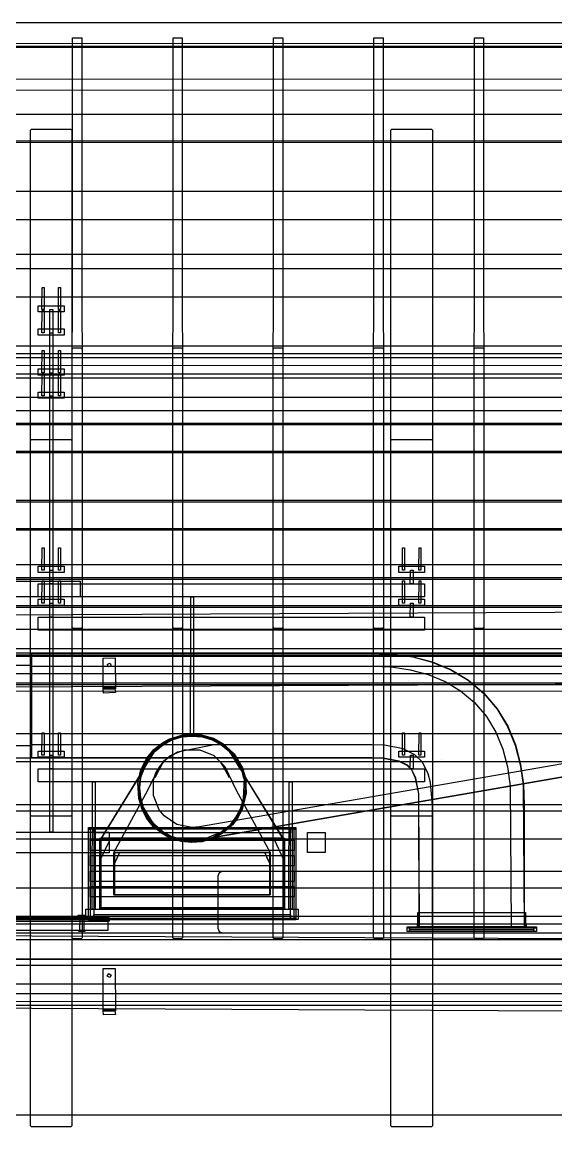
# Model space of a CAD drawing. Header units: metres. Extents: x 292.5 to 342.7, y -1 to 8.9.
# Drawn here: x 299.832 to 300.862, y 6.038 to 8.21 of the extents above; entities that cross this region are included whole.
import ezdxf

# ---------------------------------------------------------------- set-up
doc = ezdxf.new("R2010")
doc.units = ezdxf.units.M
doc.layers.add('VISTA', color=8, linetype='Continuous')

msp = doc.modelspace()

# ---------------------------------------------------------------- linework, layer by layer
at = {"layer": 'VISTA'}
for points in [[(293.64, 8.2083), (293.6417, 8.21), (302.3583, 8.21), (302.36, 8.2083), (302.36, 8.1017), (302.3583, 8.1), (293.6408, 8.1005), (293.64, 8.2083)], [(302.3, 7.0371), (293.7, 7.0371), (293.7, 8.1703), (302.3, 8.1695), (302.3, 7.0371)], [(299.9291, 8.1803), (299.9469, 8.1803), (299.9475, 7.0411), (299.9455, 7.0391), (299.9305, 7.0391), (299.9285, 7.0411), (299.9291, 8.1803)], [(300.1231, 8.1803), (300.1409, 8.1803), (300.1415, 7.0411), (300.1395, 7.0391), (300.1245, 7.0391), (300.1225, 7.0411), (300.1231, 8.1803)], [(300.3171, 8.1803), (300.3349, 8.1803), (300.3355, 7.0411), (300.3335, 7.0391), (300.3185, 7.0391), (300.3165, 7.0411), (300.3171, 8.1803)], [(300.5111, 8.1803), (300.5289, 8.1803), (300.5295, 7.0411), (300.5275, 7.0391), (300.5125, 7.0391), (300.5105, 7.0411), (300.5111, 8.1803)], [(300.7051, 8.1803), (300.7229, 8.1803), (300.7235, 7.0411), (300.7215, 7.0391), (300.7065, 7.0391), (300.7045, 7.0411), (300.7051, 8.1803)], [(302.308, 8.165), (302.31, 8.163), (302.31, 7.487), (302.308, 7.485), (293.692, 7.485), (293.69, 7.487), (293.6906, 8.1644), (302.308, 8.165)], [(302.3, 6.9512), (293.7, 6.9512), (293.7, 8.1623), (302.3, 8.1623), (302.3, 6.9512)], [(301.818, 8.08), (301.82, 8.078), (301.82, 6.402), (301.818, 6.4), (294.182, 6.4), (294.18, 6.402), (294.1806, 8.0794), (301.818, 8.08)], [(294.212, 8.033), (301.788, 8.033), (301.79, 8.031), (301.79, 7.98), (301.788, 7.978), (294.212, 7.978), (294.21, 7.98), (294.21, 8.031), (294.212, 8.033)], [(299.85, 8.0041), (299.926, 8.0041), (299.928, 8.0022), (299.928, 6.6778), (299.926, 6.6759), (299.85, 6.6759), (299.848, 6.6778), (299.848, 8.0022), (299.85, 8.0041)], [(300.546, 8.0041), (300.622, 8.0041), (300.624, 8.0022), (300.624, 6.6778), (300.622, 6.6759), (300.546, 6.6759), (300.544, 6.6778), (300.544, 8.0022), (300.546, 8.0041)], [(301.808, 7.9817), (301.81, 7.9797), (301.81, 7.7637), (301.808, 7.7617), (294.192, 7.7617), (294.19, 7.7637), (294.1906, 7.9811), (301.808, 7.9817)], [(294.212, 7.8837), (301.788, 7.8837), (301.79, 7.8817), (301.79, 7.8307), (301.788, 7.8287), (294.212, 7.8287), (294.21, 7.8307), (294.21, 7.8817), (294.212, 7.8837)], [(294.212, 7.7344), (301.788, 7.7344), (301.79, 7.7324), (301.79, 7.6814), (301.788, 7.6794), (294.212, 7.6794), (294.21, 7.6814), (294.21, 7.7324), (294.212, 7.7344)], [(299.874, 7.6981), (299.874, 7.6551), (299.87, 7.6551), (299.8703, 7.6981), (299.874, 7.6981)], [(299.906, 7.6981), (299.906, 7.6551), (299.902, 7.6551), (299.9023, 7.6981), (299.906, 7.6981)], [(299.863, 7.6627), (299.913, 7.6627), (299.913, 7.6505), (299.863, 7.6505), (299.863, 7.6627)], [(299.874, 7.6532), (299.874, 7.6102), (299.87, 7.6102), (299.8703, 7.6532), (299.874, 7.6532)], [(299.891, 7.6551), (299.891, 6.645), (299.885, 6.645), (299.8855, 7.6551), (299.891, 7.6551)], [(299.906, 7.6532), (299.906, 7.6102), (299.902, 7.6102), (299.9023, 7.6532), (299.906, 7.6532)], [(299.863, 7.6178), (299.913, 7.6178), (299.913, 7.6056), (299.863, 7.6056), (299.863, 7.6178)], [(299.891, 7.6102), (299.891, 7.13), (299.885, 7.13), (299.8855, 7.6102), (299.891, 7.6102)], [(294.212, 7.5851), (301.788, 7.5851), (301.79, 7.5831), (301.79, 7.5321), (301.788, 7.5301), (294.212, 7.5301), (294.21, 7.5321), (294.21, 7.5831), (294.212, 7.5851)], [(293.7, 7.5703), (302.3, 7.5703), (302.3, 6.4371), (293.7, 6.4371), (293.7, 7.5703)], [(293.7, 7.5623), (302.3, 7.5623), (302.3, 6.3512), (293.7, 6.3512), (293.7, 7.5623)], [(299.874, 7.5762), (299.874, 7.5332), (299.87, 7.5332), (299.8703, 7.5762), (299.874, 7.5762)], [(299.906, 7.5762), (299.906, 7.5332), (299.902, 7.5332), (299.9023, 7.5762), (299.906, 7.5762)], [(299.9305, 7.5809), (299.9455, 7.5809), (299.9475, 7.5789), (299.9475, 6.4411), (299.9455, 6.4391), (299.9305, 6.4391), (299.9285, 6.4411), (299.9285, 7.5789), (299.9305, 7.5809)], [(300.1245, 7.5809), (300.1395, 7.5809), (300.1415, 7.5789), (300.1415, 6.4411), (300.1395, 6.4391), (300.1245, 6.4391), (300.1225, 6.4411), (300.1225, 7.5789), (300.1245, 7.5809)], [(300.3185, 7.5809), (300.3335, 7.5809), (300.3355, 7.5789), (300.3355, 6.4411), (300.3335, 6.4391), (300.3185, 6.4391), (300.3165, 6.4411), (300.3165, 7.5789), (300.3185, 7.5809)], [(300.5125, 7.5809), (300.5275, 7.5809), (300.5295, 7.5789), (300.5295, 6.4411), (300.5275, 6.4391), (300.5125, 6.4391), (300.5105, 6.4411), (300.5105, 7.5789), (300.5125, 7.5809)], [(300.7065, 7.5809), (300.7215, 7.5809), (300.7235, 7.5789), (300.7235, 6.4411), (300.7215, 6.4391), (300.7065, 6.4391), (300.7045, 6.4411), (300.7045, 7.5789), (300.7065, 7.5809)], [(302.308, 7.5475), (302.31, 7.5455), (302.31, 7.5245), (302.308, 7.5225), (293.692, 7.5225), (293.69, 7.5245), (293.6906, 7.5469), (302.308, 7.5475)], [(299.863, 7.5408), (299.913, 7.5408), (299.913, 7.5286), (299.863, 7.5286), (299.863, 7.5408)], [(299.874, 7.5312), (299.874, 7.4882), (299.87, 7.4882), (299.8703, 7.5312), (299.874, 7.5312)], [(299.891, 7.5332), (299.891, 7.13), (299.885, 7.13), (299.8855, 7.5332), (299.891, 7.5332)], [(299.906, 7.5312), (299.906, 7.4882), (299.902, 7.4882), (299.9023, 7.5312), (299.906, 7.5312)], [(299.863, 7.4958), (299.913, 7.4958), (299.913, 7.4837), (299.863, 7.4837), (299.863, 7.4958)], [(299.891, 7.4882), (299.891, 6.645), (299.885, 6.645), (299.8855, 7.4882), (299.891, 7.4882)], [(293.7, 7.4599), (302.3, 7.4599), (302.3, 6.3101), (293.7, 6.3101), (293.7, 7.4599)], [(294.212, 7.4359), (301.788, 7.4359), (301.79, 7.4339), (301.79, 7.3829), (301.788, 7.3809), (294.212, 7.3809), (294.21, 7.3829), (294.21, 7.4339), (294.212, 7.4359)], [(294.212, 7.433), (301.788, 7.433), (301.79, 7.431), (301.79, 7.38), (301.788, 7.378), (294.212, 7.378), (294.21, 7.38), (294.21, 7.431), (294.212, 7.433)], [(299.848, 7.4022), (299.85, 7.4041), (299.926, 7.4041), (299.928, 7.4022), (299.928, 6.0778), (299.926, 6.0759), (299.85, 6.0759), (299.848, 6.0778), (299.848, 7.4022)], [(300.544, 7.4022), (300.546, 7.4041), (300.622, 7.4041), (300.624, 7.4022), (300.624, 6.0778), (300.622, 6.0759), (300.546, 6.0759), (300.544, 6.0778), (300.544, 7.4022)], [(301.808, 7.3817), (301.81, 7.3797), (301.81, 7.1637), (301.808, 7.1617), (294.192, 7.1617), (294.19, 7.1637), (294.1906, 7.3811), (301.808, 7.3817)], [(294.212, 7.2866), (301.788, 7.2866), (301.79, 7.2846), (301.79, 7.2336), (301.788, 7.2316), (294.212, 7.2316), (294.21, 7.2336), (294.21, 7.2846), (294.212, 7.2866)], [(294.212, 7.2837), (301.788, 7.2837), (301.79, 7.2817), (301.79, 7.2307), (301.788, 7.2287), (294.212, 7.2287), (294.21, 7.2307), (294.21, 7.2817), (294.212, 7.2837)], [(299.874, 7.1948), (299.874, 7.1518), (299.87, 7.1518), (299.8703, 7.1948), (299.874, 7.1948)], [(299.906, 7.1948), (299.906, 7.1518), (299.902, 7.1518), (299.9023, 7.1948), (299.906, 7.1948)], [(300.57, 7.1948), (300.57, 7.1518), (300.566, 7.1518), (300.5663, 7.1948), (300.57, 7.1948)], [(300.602, 7.1948), (300.602, 7.1518), (300.598, 7.1518), (300.5983, 7.1948), (300.602, 7.1948)], [(299.863, 7.1594), (299.913, 7.1594), (299.913, 7.1473), (299.863, 7.1473), (299.863, 7.1594)], [(299.891, 7.1518), (299.891, 7.1248), (299.885, 7.1248), (299.8855, 7.1518), (299.891, 7.1518)], [(300.559, 7.1594), (300.609, 7.1594), (300.609, 7.1473), (300.559, 7.1473), (300.559, 7.1594)], [(300.587, 7.1518), (300.587, 7.1248), (300.581, 7.1248), (300.5815, 7.1518), (300.587, 7.1518)], [(294.212, 7.1373), (301.788, 7.1373), (301.79, 7.1353), (301.79, 7.0843), (301.788, 7.0823), (294.212, 7.0823), (294.21, 7.0843), (294.21, 7.1353), (294.212, 7.1373)], [(294.212, 7.1344), (301.788, 7.1344), (301.79, 7.1324), (301.79, 7.0814), (301.788, 7.0794), (294.212, 7.0794), (294.21, 7.0814), (294.21, 7.1324), (294.212, 7.1344)], [(299.944, 7.13), (299.944, 7.1), (298.44, 7.1), (298.44, 7.13), (299.944, 7.13)], [(299.944, 7.13), (299.944, 7.1), (298.44, 7.1), (298.44, 7.13), (299.944, 7.13)], [(299.874, 7.1307), (299.874, 7.0877), (299.87, 7.0877), (299.8703, 7.1307), (299.874, 7.1307)], [(299.906, 7.1307), (299.906, 7.0877), (299.902, 7.0877), (299.9023, 7.1307), (299.906, 7.1307)], [(300.57, 7.1307), (300.57, 7.0877), (300.566, 7.0877), (300.5663, 7.1307), (300.57, 7.1307)], [(300.602, 7.1307), (300.602, 7.0877), (300.598, 7.0877), (300.5983, 7.1307), (300.602, 7.1307)], [(300.609, 7.1248), (300.609, 7.0998), (299.863, 7.0998), (299.863, 7.1248), (300.609, 7.1248)], [(299.863, 7.0953), (299.913, 7.0953), (299.913, 7.0831), (299.863, 7.0831), (299.863, 7.0953)], [(299.891, 7.0877), (299.891, 7.0607), (299.885, 7.0607), (299.8855, 7.0877), (299.891, 7.0877)], [(300.163, 7.0998), (300.163, 6.835), (300.157, 6.835), (300.1575, 7.0998), (300.163, 7.0998)], [(300.559, 7.0953), (300.609, 7.0953), (300.609, 7.0831), (300.559, 7.0831), (300.559, 7.0953)], [(300.587, 7.0877), (300.587, 7.0607), (300.581, 7.0607), (300.5815, 7.0877), (300.587, 7.0877)], [(293.675, 7.0356), (302.325, 7.0776), (302.325, 6.9376), (293.675, 6.8956), (293.675, 7.0356)], [(300.609, 7.0607), (300.609, 7.0357), (299.863, 7.0357), (299.863, 7.0607), (300.609, 7.0607)], [(300.163, 7.0357), (300.163, 6.835), (300.157, 6.835), (300.1575, 7.0357), (300.163, 7.0357)], [(294, 6.998), (294.002, 7.0001), (301.998, 7), (302, 6.998), (302, 6.402), (301.998, 6.4), (294.002, 6.4), (294, 6.402), (294, 6.998)], [(294.212, 6.988), (301.788, 6.988), (301.79, 6.986), (301.79, 6.935), (301.788, 6.933), (294.212, 6.933), (294.21, 6.935), (294.21, 6.986), (294.212, 6.988)], [(294.212, 6.9851), (301.788, 6.9851), (301.79, 6.9831), (301.79, 6.9321), (301.788, 6.9301), (294.212, 6.9301), (294.21, 6.9321), (294.21, 6.9831), (294.212, 6.9851)], [(299.8, 6.9915), (299.85, 6.9915), (299.85, 6.7885), (299.8, 6.7885), (299.8, 6.9915)], [(299.8, 6.9915), (299.85, 6.9915), (299.85, 6.7885), (299.8, 6.7885), (299.8, 6.9915)], [(299.85, 6.9915), (300.5076, 6.9915), (300.5474, 6.9897), (300.5862, 6.9842), (300.6238, 6.9743), (300.6598, 6.9594), (300.6935, 6.9392), (300.7236, 6.9136), (300.7492, 6.8835), (300.7694, 6.8498), (300.7843, 6.8138), (300.7942, 6.7762), (300.7997, 6.7374), (300.8015, 6.6979), (300.8015, 6.462), (300.5985, 6.462), (300.5976, 6.719), (300.5917, 6.7496), (300.584, 6.7655), (300.5755, 6.774), (300.5596, 6.7817), (300.529, 6.7876), (300.5072, 6.7885), (299.85, 6.7885), (299.85, 6.9915)], [(299.85, 6.991), (300.5076, 6.991), (300.5473, 6.9892), (300.5861, 6.9837), (300.6236, 6.9738), (300.6596, 6.9589), (300.6932, 6.9388), (300.7233, 6.9133), (300.7488, 6.8832), (300.7689, 6.8496), (300.7838, 6.8136), (300.7937, 6.7761), (300.7993, 6.7373), (300.801, 6.462), (300.599, 6.462), (300.5981, 6.719), (300.5921, 6.7497), (300.5844, 6.7658), (300.5758, 6.7744), (300.5597, 6.7821), (300.529, 6.7881), (300.5072, 6.789), (299.85, 6.789), (299.85, 6.991)], [(299.988, 6.9815), (300.0115, 6.982), (300.012, 6.9225), (299.9881, 6.9225), (299.988, 6.9815)], [(299.8, 6.968), (299.85, 6.968), (299.85, 6.812), (299.8, 6.812), (299.8, 6.968)], [(299.8, 6.968), (299.85, 6.968), (299.85, 6.812), (299.8, 6.812), (299.8, 6.968)], [(299.85, 6.966), (300.5075, 6.966), (300.545, 6.9644), (300.5812, 6.9592), (300.6157, 6.9501), (300.6484, 6.9366), (300.6786, 6.9184), (300.7056, 6.8956), (300.7284, 6.8686), (300.7466, 6.8384), (300.7601, 6.8057), (300.7692, 6.7712), (300.7744, 6.735), (300.776, 6.462), (300.624, 6.462), (300.624, 6.697), (300.6201, 6.7413), (300.6159, 6.7576), (300.6047, 6.7803), (300.5903, 6.7947), (300.5676, 6.8059), (300.5313, 6.813), (300.5073, 6.814), (299.85, 6.814), (299.85, 6.966)], [(300.1068, 6.7842), (300.1316, 6.8005), (300.1995, 6.814), (299.85, 6.814), (299.85, 6.966), (301.08, 6.966), (301.0948, 6.9645), (301.1091, 6.9602), (301.1222, 6.9532), (301.1432, 6.9322), (301.1545, 6.9048), (301.1545, 6.8752), (301.1432, 6.8478), (301.1222, 6.8268), (301.0948, 6.8155), (300.1741, 6.6553), (300.1593, 6.654), (300.1303, 6.6601), (300.1058, 6.6768), (300.0964, 6.6884), (300.0853, 6.7159), (300.0856, 6.7455), (300.0901, 6.7597), (300.1068, 6.7842)], [(300.0035, 6.966), (299.998, 6.9645), (299.9965, 6.97), (300.002, 6.9715), (300.0035, 6.966)], [(300.6596, 6.9589), (300.6596, 6.9589), (300.6598, 6.9594), (300.6596, 6.9589)], [(300.5075, 6.9504), (300.5075, 6.9504), (300.5075, 6.9504), (300.5075, 6.9504)], [(300.5771, 6.9387), (300.5771, 6.9387), (300.5771, 6.9387), (300.5771, 6.9387)], [(300.6092, 6.9304), (300.6092, 6.9304), (300.6092, 6.9304), (300.6092, 6.9304)], [(300.6094, 6.9313), (300.6094, 6.9313), (300.6094, 6.9313), (300.6094, 6.9313)], [(300.6128, 6.9414), (300.6128, 6.9414), (300.6128, 6.9414), (300.6128, 6.9414)], [(300.6139, 6.9445), (300.6139, 6.9445), (300.6139, 6.9445), (300.6139, 6.9445)], [(300.6483, 6.9364), (300.6483, 6.9364), (300.6483, 6.9364), (300.6483, 6.9364)], [(300.6875, 6.9308), (300.6875, 6.9308), (300.6875, 6.9308), (300.6875, 6.9308)], [(301.808, 6.9183), (301.81, 6.9163), (301.81, 6.7003), (301.808, 6.6983), (294.192, 6.6983), (294.19, 6.7003), (294.1906, 6.9177), (301.808, 6.9183)], [(299.988, 6.926), (300.012, 6.926), (300.012, 6.922), (299.988, 6.922), (299.988, 6.926)], [(300.011, 6.922), (300.012, 6.915), (299.989, 6.914), (299.9883, 6.9217), (300.011, 6.922)], [(300.5074, 6.9103), (300.5074, 6.9103), (300.5074, 6.9103), (300.5074, 6.9103)], [(300.6432, 6.9263), (300.6432, 6.9263), (300.6432, 6.9263), (300.6432, 6.9263)], [(300.6781, 6.9176), (300.6781, 6.9176), (300.6786, 6.9184), (300.6781, 6.9176)], [(300.7027, 6.8927), (300.7027, 6.8927), (300.7027, 6.8927), (300.7027, 6.8927)], [(300.7049, 6.8949), (300.7049, 6.8949), (300.7056, 6.8956), (300.7049, 6.8949)], [(300.7276, 6.8681), (300.7276, 6.8681), (300.7284, 6.8686), (300.7276, 6.8681)], [(294.212, 6.8359), (301.788, 6.8359), (301.79, 6.8339), (301.79, 6.7829), (301.788, 6.7809), (294.212, 6.7809), (294.21, 6.7829), (294.21, 6.8339), (294.212, 6.8359)], [(299.874, 6.8373), (299.874, 6.7943), (299.87, 6.7943), (299.8703, 6.8373), (299.874, 6.8373)], [(299.906, 6.8373), (299.906, 6.7943), (299.902, 6.7943), (299.9023, 6.8373), (299.906, 6.8373)], [(299.9835, 6.6315), (300.0606, 6.7569), (300.0756, 6.7864), (300.0882, 6.8018), (300.1036, 6.8144), (300.1212, 6.8238), (300.1402, 6.8296), (300.16, 6.8315), (300.1798, 6.8296), (300.1988, 6.8238), (300.2164, 6.8144), (300.2318, 6.8018), (300.2444, 6.7864), (300.2594, 6.7568), (300.3365, 6.6315), (300.3365, 6.4985), (299.9835, 6.4985), (299.9835, 6.6315)], [(299.984, 6.631), (300.0609, 6.7563), (300.076, 6.7861), (300.0886, 6.8014), (300.1039, 6.814), (300.1213, 6.8233), (300.1403, 6.8291), (300.16, 6.831), (300.1797, 6.8291), (300.1986, 6.8233), (300.2161, 6.814), (300.2314, 6.8014), (300.244, 6.7861), (300.2591, 6.7563), (300.336, 6.631), (300.336, 6.499), (299.984, 6.499), (299.984, 6.631)], [(300.1025, 6.8178), (300.1151, 6.8249), (300.1422, 6.8335), (300.1426, 6.8315), (300.1215, 6.8255), (300.1036, 6.8162), (300.1025, 6.8178)], [(300.1025, 6.8178), (300.1151, 6.8249), (300.1422, 6.8335), (300.1426, 6.8315), (300.1215, 6.8255), (300.1036, 6.8162), (300.1025, 6.8178)], [(300.1044, 6.8149), (300.1036, 6.8162), (300.1114, 6.8208), (300.1215, 6.8255), (300.1044, 6.8149)], [(300.1044, 6.8149), (300.1036, 6.8162), (300.1114, 6.8208), (300.1215, 6.8255), (300.1044, 6.8149)], [(300.135, 6.8299), (300.1426, 6.8315), (300.1428, 6.8299), (300.122, 6.8241), (300.1215, 6.8255), (300.135, 6.8299)], [(300.135, 6.8299), (300.1426, 6.8315), (300.1428, 6.8299), (300.122, 6.8241), (300.1215, 6.8255), (300.135, 6.8299)], [(300.1426, 6.8315), (300.1422, 6.8335), (300.1476, 6.8343), (300.1478, 6.8323), (300.1426, 6.8315)], [(300.1426, 6.8315), (300.1422, 6.8335), (300.1476, 6.8343), (300.1478, 6.8323), (300.1426, 6.8315)], [(300.1428, 6.8299), (300.1426, 6.8315), (300.1478, 6.8323), (300.148, 6.8303), (300.1428, 6.8299)], [(300.1428, 6.8299), (300.1426, 6.8315), (300.1478, 6.8323), (300.148, 6.8303), (300.1428, 6.8299)], [(300.1476, 6.8343), (300.161, 6.835), (300.161, 6.833), (300.1499, 6.8325), (300.1476, 6.8343)], [(300.1476, 6.8343), (300.161, 6.835), (300.161, 6.833), (300.1499, 6.8325), (300.1476, 6.8343)], [(300.1478, 6.8323), (300.161, 6.833), (300.1609, 6.8315), (300.1501, 6.8305), (300.1478, 6.8323)], [(300.1478, 6.8323), (300.161, 6.833), (300.1609, 6.8315), (300.1501, 6.8305), (300.1478, 6.8323)], [(300.1751, 6.8319), (300.2003, 6.8248), (300.1997, 6.8234), (300.1807, 6.8294), (300.1609, 6.8315), (300.1751, 6.8319)], [(300.1751, 6.8319), (300.2003, 6.8248), (300.1997, 6.8234), (300.1807, 6.8294), (300.1609, 6.8315), (300.1751, 6.8319)], [(300.161, 6.835), (300.1754, 6.8339), (300.2011, 6.8266), (300.2003, 6.8248), (300.181, 6.8308), (300.161, 6.833), (300.161, 6.835)], [(300.161, 6.835), (300.1754, 6.8339), (300.2011, 6.8266), (300.2003, 6.8248), (300.181, 6.8308), (300.161, 6.833), (300.161, 6.835)], [(300.2129, 6.8183), (300.2328, 6.8028), (300.2456, 6.7872), (300.2555, 6.7685), (300.2324, 6.8011), (300.2172, 6.8139), (300.1997, 6.8234), (300.2129, 6.8183)], [(300.2129, 6.8183), (300.2328, 6.8028), (300.2456, 6.7872), (300.2555, 6.7685), (300.2324, 6.8011), (300.2172, 6.8139), (300.1997, 6.8234), (300.2129, 6.8183)], [(300.2191, 6.8168), (300.218, 6.8151), (300.2003, 6.8248), (300.2011, 6.8266), (300.2191, 6.8168)], [(300.2191, 6.8168), (300.218, 6.8151), (300.2003, 6.8248), (300.2011, 6.8266), (300.2191, 6.8168)], [(300.57, 6.8373), (300.57, 6.7943), (300.566, 6.7943), (300.5663, 6.8373), (300.57, 6.8373)], [(300.5955, 6.8308), (300.5955, 6.8308), (300.5955, 6.8308), (300.5955, 6.8308)], [(300.602, 6.8373), (300.602, 6.7943), (300.598, 6.7943), (300.5983, 6.8373), (300.602, 6.8373)], [(299.863, 6.8019), (299.913, 6.8019), (299.913, 6.7898), (299.863, 6.7898), (299.863, 6.8019)], [(300.009, 6.606), (300.0748, 6.7263), (300.0968, 6.7722), (300.1178, 6.7932), (300.1452, 6.8045), (300.1748, 6.8045), (300.2022, 6.7932), (300.2232, 6.7722), (300.2452, 6.7263), (300.311, 6.606), (300.311, 6.524), (300.009, 6.524), (300.009, 6.606)], [(300.0555, 6.7403), (300.0611, 6.7654), (300.0727, 6.7883), (300.0864, 6.8049), (300.0878, 6.8035), (300.0691, 6.7786), (300.0614, 6.7599), (300.0571, 6.7351), (300.0588, 6.7108), (300.0568, 6.7105), (300.0555, 6.7403)], [(300.0555, 6.7403), (300.0611, 6.7654), (300.0727, 6.7883), (300.0864, 6.8049), (300.0878, 6.8035), (300.0691, 6.7786), (300.0614, 6.7599), (300.0571, 6.7351), (300.0588, 6.7108), (300.0568, 6.7105), (300.0555, 6.7403)], [(300.0883, 6.8017), (300.0749, 6.788), (300.0804, 6.7953), (300.0878, 6.8035), (300.0883, 6.8017)], [(300.0883, 6.8017), (300.0749, 6.788), (300.0804, 6.7953), (300.0878, 6.8035), (300.0883, 6.8017)], [(300.0878, 6.8035), (300.0864, 6.8049), (300.1025, 6.8178), (300.1036, 6.8162), (300.0878, 6.8035)], [(300.0878, 6.8035), (300.0864, 6.8049), (300.1025, 6.8178), (300.1036, 6.8162), (300.0878, 6.8035)], [(300.0889, 6.8024), (300.0878, 6.8035), (300.1028, 6.8156), (300.1044, 6.8149), (300.0889, 6.8024)], [(300.0889, 6.8024), (300.0878, 6.8035), (300.1028, 6.8156), (300.1044, 6.8149), (300.0889, 6.8024)], [(300.218, 6.8151), (300.2191, 6.8168), (300.2412, 6.7966), (300.2574, 6.7693), (300.2555, 6.7685), (300.2396, 6.7953), (300.218, 6.8151)], [(300.218, 6.8151), (300.2191, 6.8168), (300.2412, 6.7966), (300.2574, 6.7693), (300.2555, 6.7685), (300.2396, 6.7953), (300.218, 6.8151)], [(300.553, 6.8186), (300.553, 6.8186), (300.553, 6.8186), (300.553, 6.8186)], [(300.559, 6.8019), (300.609, 6.8019), (300.609, 6.7898), (300.559, 6.7898), (300.559, 6.8019)], [(300.5863, 6.8124), (300.5863, 6.8124), (300.5863, 6.8124), (300.5863, 6.8124)], [(299.891, 6.7943), (299.891, 6.7673), (299.885, 6.7673), (299.8855, 6.7943), (299.891, 6.7943)], [(300.0601, 6.755), (300.0669, 6.774), (300.0749, 6.788), (300.0606, 6.7507), (300.0585, 6.7309), (300.0603, 6.7111), (300.0588, 6.7108), (300.0575, 6.7199), (300.0601, 6.755)], [(300.0601, 6.755), (300.0669, 6.774), (300.0749, 6.788), (300.0606, 6.7507), (300.0585, 6.7309), (300.0603, 6.7111), (300.0588, 6.7108), (300.0575, 6.7199), (300.0601, 6.755)], [(300.076, 6.7861), (300.0656, 6.7649), (300.0863, 6.7986), (300.076, 6.7861)], [(300.0976, 6.7717), (300.0884, 6.7511), (300.1037, 6.779), (300.0976, 6.7717)], [(300.2163, 6.779), (300.2316, 6.7511), (300.2293, 6.7587), (300.2163, 6.779)], [(300.2544, 6.7649), (300.244, 6.7861), (300.2337, 6.7986), (300.2544, 6.7649)], [(300.587, 6.7943), (300.587, 6.7673), (300.581, 6.7673), (300.5815, 6.7943), (300.587, 6.7943)], [(300.6411, 6.7857), (300.6411, 6.7857), (300.6411, 6.7857), (300.6411, 6.7857)], [(300.609, 6.7673), (300.609, 6.7423), (299.863, 6.7423), (299.863, 6.7673), (300.609, 6.7673)], [(300.2574, 6.7693), (300.2632, 6.7495), (300.2612, 6.7492), (300.2555, 6.7685), (300.2574, 6.7693)], [(300.2574, 6.7693), (300.2632, 6.7495), (300.2612, 6.7492), (300.2555, 6.7685), (300.2574, 6.7693)], [(300.2555, 6.7685), (300.2612, 6.7492), (300.2597, 6.7489), (300.2555, 6.7685)], [(300.2555, 6.7685), (300.2612, 6.7492), (300.2597, 6.7489), (300.2555, 6.7685)], [(299.973, 6.7423), (299.973, 6.4965), (299.967, 6.4965), (299.9675, 6.7423), (299.973, 6.7423)], [(300.2534, 6.6903), (300.2594, 6.7093), (300.2612, 6.7492), (300.263, 6.729), (300.2608, 6.709), (300.2531, 6.686), (300.2451, 6.672), (300.2439, 6.6728), (300.2534, 6.6903)], [(300.2534, 6.6903), (300.2594, 6.7093), (300.2612, 6.7492), (300.263, 6.729), (300.2608, 6.709), (300.2531, 6.686), (300.2451, 6.672), (300.2439, 6.6728), (300.2534, 6.6903)], [(300.263, 6.729), (300.2612, 6.7492), (300.2632, 6.7495), (300.2645, 6.7197), (300.2566, 6.6889), (300.2548, 6.6897), (300.2608, 6.709), (300.263, 6.729)], [(300.263, 6.729), (300.2612, 6.7492), (300.2632, 6.7495), (300.2645, 6.7197), (300.2566, 6.6889), (300.2548, 6.6897), (300.2608, 6.709), (300.263, 6.729)], [(300.353, 6.7423), (300.353, 6.4965), (300.347, 6.4965), (300.3475, 6.7423), (300.353, 6.7423)], [(300.0588, 6.7108), (300.0645, 6.6915), (300.0626, 6.6907), (300.0568, 6.7105), (300.0588, 6.7108)], [(300.0588, 6.7108), (300.0645, 6.6915), (300.0626, 6.6907), (300.0568, 6.7105), (300.0588, 6.7108)], [(300.0647, 6.6959), (300.0645, 6.6915), (300.0614, 6.7001), (300.0588, 6.7108), (300.0647, 6.6959)], [(300.0647, 6.6959), (300.0645, 6.6915), (300.0614, 6.7001), (300.0588, 6.7108), (300.0647, 6.6959)], [(300.0645, 6.6915), (300.0738, 6.6736), (300.0865, 6.6578), (300.0851, 6.6564), (300.0721, 6.6725), (300.0626, 6.6907), (300.0645, 6.6915)], [(300.0645, 6.6915), (300.0738, 6.6736), (300.0865, 6.6578), (300.0851, 6.6564), (300.0721, 6.6725), (300.0626, 6.6907), (300.0645, 6.6915)], [(300.0659, 6.692), (300.0865, 6.6578), (300.0738, 6.6736), (300.0645, 6.6915), (300.0659, 6.692)], [(300.0659, 6.692), (300.0865, 6.6578), (300.0738, 6.6736), (300.0645, 6.6915), (300.0659, 6.692)], [(300.7447, 6.6976), (300.7447, 6.6976), (300.7447, 6.6976), (300.7447, 6.6976)], [(294.212, 6.6866), (301.788, 6.6866), (301.79, 6.6846), (301.79, 6.6336), (301.788, 6.6316), (294.212, 6.6316), (294.21, 6.6336), (294.21, 6.6846), (294.212, 6.6866)], [(300.2363, 6.6608), (300.2321, 6.6565), (300.2439, 6.6728), (300.2363, 6.6608)], [(300.2363, 6.6608), (300.2321, 6.6565), (300.2439, 6.6728), (300.2363, 6.6608)], [(300.2378, 6.6595), (300.2336, 6.6551), (300.2321, 6.6565), (300.2451, 6.672), (300.2468, 6.6709), (300.2378, 6.6595)], [(300.2378, 6.6595), (300.2336, 6.6551), (300.2321, 6.6565), (300.2451, 6.672), (300.2468, 6.6709), (300.2378, 6.6595)], [(300.2548, 6.6897), (300.2566, 6.6889), (300.2468, 6.6709), (300.2456, 6.6728), (300.2548, 6.6897)], [(300.2548, 6.6897), (300.2566, 6.6889), (300.2468, 6.6709), (300.2456, 6.6728), (300.2548, 6.6897)], [(300.3304, 6.6733), (300.3304, 6.6733), (300.3304, 6.6733), (300.3304, 6.6733)], [(299.97, 6.654), (299.97, 6.476), (299.96, 6.476), (299.96, 6.654), (299.97, 6.654)], [(300.36, 6.654), (300.36, 6.651), (299.96, 6.651), (299.96, 6.654), (300.36, 6.654)], [(299.963, 6.651), (299.963, 6.479), (299.96, 6.479), (299.96, 6.651), (299.963, 6.651)], [(300.35, 6.654), (300.35, 6.644), (299.97, 6.644), (299.97, 6.654), (300.35, 6.654)], [(300.102, 6.6449), (300.1009, 6.6432), (300.0851, 6.6564), (300.0865, 6.6578), (300.102, 6.6449)], [(300.102, 6.6449), (300.1009, 6.6432), (300.0851, 6.6564), (300.0865, 6.6578), (300.102, 6.6449)], [(300.1028, 6.6461), (300.102, 6.6449), (300.0872, 6.6572), (300.0876, 6.6589), (300.1028, 6.6461)], [(300.1028, 6.6461), (300.102, 6.6449), (300.0872, 6.6572), (300.0876, 6.6589), (300.1028, 6.6461)], [(300.2292, 6.6537), (300.2164, 6.6438), (300.2156, 6.6451), (300.2311, 6.6576), (300.2292, 6.6537)], [(300.2292, 6.6537), (300.2164, 6.6438), (300.2156, 6.6451), (300.2311, 6.6576), (300.2292, 6.6537)], [(300.2335, 6.6551), (300.2175, 6.6422), (300.2164, 6.6438), (300.2321, 6.6565), (300.2335, 6.6551)], [(300.2335, 6.6551), (300.2175, 6.6422), (300.2164, 6.6438), (300.2321, 6.6565), (300.2335, 6.6551)], [(300.3063, 6.6691), (300.3063, 6.6691), (300.3063, 6.6691), (300.3063, 6.6691)], [(300.36, 6.654), (300.36, 6.476), (300.35, 6.476), (300.35, 6.654), (300.36, 6.654)], [(300.36, 6.651), (300.36, 6.479), (300.357, 6.479), (300.357, 6.651), (300.36, 6.651)], [(300, 6.645), (300, 6.605), (298.55, 6.605), (298.55, 6.645), (300, 6.645)], [(300, 6.645), (300, 6.605), (298.55, 6.605), (298.55, 6.645), (300, 6.645)], [(299.963, 6.63), (300.357, 6.63), (300.357, 6.61), (299.963, 6.61), (299.963, 6.63)], [(299.9815, 6.6315), (299.9815, 6.4985), (299.9835, 6.4965), (300.3365, 6.4965), (300.3385, 6.4985), (300.3385, 6.6315), (300.3365, 6.6335), (299.9835, 6.6335), (299.9815, 6.6315)], [(299.9815, 6.6335), (299.9835, 6.6335), (299.9835, 6.4965), (299.9815, 6.4965), (299.9815, 6.6335)], [(300.3365, 6.6335), (300.3365, 6.6315), (299.9835, 6.6315), (299.9835, 6.6335), (300.3365, 6.6335)], [(299.9835, 6.6315), (300.3365, 6.6315), (300.3365, 6.4985), (299.9835, 6.4985), (299.9835, 6.6315)], [(299.984, 6.631), (299.984, 6.5936), (300.0015, 6.631), (299.984, 6.631)], [(299.984, 6.631), (300.336, 6.631), (300.336, 6.499), (299.984, 6.499), (299.984, 6.631)], [(299.984, 6.631), (299.984, 6.499), (300.336, 6.499), (300.336, 6.631), (299.984, 6.631)], [(300.1105, 6.6374), (300.1009, 6.6432), (300.102, 6.6449), (300.1197, 6.6352), (300.1189, 6.6334), (300.1105, 6.6374)], [(300.1105, 6.6374), (300.1009, 6.6432), (300.102, 6.6449), (300.1197, 6.6352), (300.1189, 6.6334), (300.1105, 6.6374)], [(300.1203, 6.6366), (300.1197, 6.6352), (300.1028, 6.6444), (300.1028, 6.6461), (300.1203, 6.6366)], [(300.1203, 6.6366), (300.1197, 6.6352), (300.1028, 6.6444), (300.1028, 6.6461), (300.1203, 6.6366)], [(300.1197, 6.6352), (300.139, 6.6292), (300.1386, 6.6272), (300.1189, 6.6334), (300.1197, 6.6352)], [(300.1197, 6.6352), (300.139, 6.6292), (300.1386, 6.6272), (300.1189, 6.6334), (300.1197, 6.6352)], [(300.1203, 6.6366), (300.139, 6.6292), (300.1301, 6.6314), (300.1197, 6.6352), (300.1203, 6.6366)], [(300.1203, 6.6366), (300.139, 6.6292), (300.1301, 6.6314), (300.1197, 6.6352), (300.1203, 6.6366)], [(300.139, 6.6292), (300.159, 6.627), (300.159, 6.625), (300.1386, 6.6272), (300.139, 6.6292)], [(300.139, 6.6292), (300.159, 6.627), (300.159, 6.625), (300.1386, 6.6272), (300.139, 6.6292)], [(300.1393, 6.6306), (300.159, 6.627), (300.1499, 6.6275), (300.1393, 6.6306)], [(300.1393, 6.6306), (300.159, 6.627), (300.1499, 6.6275), (300.1393, 6.6306)], [(300.16, 6.629), (300.1799, 6.631), (300.16, 6.631), (300.1401, 6.631), (300.16, 6.629)], [(300.1792, 6.6288), (300.1795, 6.6268), (300.159, 6.625), (300.1609, 6.627), (300.1792, 6.6288)], [(300.1792, 6.6288), (300.1795, 6.6268), (300.159, 6.625), (300.1609, 6.627), (300.1792, 6.6288)], [(300.1591, 6.6285), (300.1806, 6.6308), (300.1809, 6.6292), (300.16, 6.627), (300.1591, 6.6285)], [(300.1591, 6.6285), (300.1806, 6.6308), (300.1809, 6.6292), (300.16, 6.627), (300.1591, 6.6285)], [(300.1813, 6.6272), (300.1795, 6.6268), (300.1792, 6.6288), (300.1813, 6.6272)], [(300.1813, 6.6272), (300.1795, 6.6268), (300.1792, 6.6288), (300.1813, 6.6272)], [(300.2156, 6.6451), (300.2164, 6.6438), (300.1994, 6.6348), (300.1809, 6.6292), (300.1806, 6.6308), (300.2156, 6.6451)], [(300.2156, 6.6451), (300.2164, 6.6438), (300.1994, 6.6348), (300.1809, 6.6292), (300.1806, 6.6308), (300.2156, 6.6451)], [(300.2164, 6.6438), (300.2175, 6.6422), (300.2002, 6.633), (300.1813, 6.6272), (300.1809, 6.6292), (300.1947, 6.633), (300.2164, 6.6438)], [(300.2164, 6.6438), (300.2175, 6.6422), (300.2002, 6.633), (300.1813, 6.6272), (300.1809, 6.6292), (300.1947, 6.633), (300.2164, 6.6438)], [(300.336, 6.5936), (300.336, 6.631), (300.3185, 6.631), (300.336, 6.5936)], [(300.3365, 6.4965), (300.3365, 6.6335), (300.3385, 6.6335), (300.3385, 6.4965), (300.3365, 6.4965)], [(300.4169, 6.6444), (300.4169, 6.6056), (300.3831, 6.6056), (300.3831, 6.6444), (300.4169, 6.6444)], [(300.009, 6.606), (300.311, 6.606), (300.311, 6.524), (300.009, 6.524), (300.009, 6.606)], [(300.009, 6.606), (300.009, 6.524), (300.311, 6.524), (300.311, 6.606), (300.009, 6.606)], [(300.0195, 6.605), (300.01, 6.605), (300.01, 6.5842), (300.0195, 6.605)], [(300.01, 6.605), (300.01, 6.525), (300.31, 6.525), (300.31, 6.605), (300.01, 6.605)], [(300.31, 6.5842), (300.31, 6.605), (300.3005, 6.605), (300.31, 6.5842)], [(299.963, 6.6), (300.357, 6.6), (300.357, 6.58), (299.963, 6.58), (299.963, 6.6)], [(300.3046, 6.5961), (300.311, 6.5841), (300.311, 6.5841), (300.3046, 6.5961)], [(299.963, 6.57), (300.357, 6.57), (300.357, 6.55), (299.963, 6.55), (299.963, 6.57)], [(300.21, 6.561), (300.2126, 6.5674), (300.219, 6.57), (301.121, 6.57), (301.1274, 6.5674), (301.13, 6.561), (301.13, 6.459), (301.1274, 6.4526), (301.121, 6.45), (300.219, 6.45), (300.2126, 6.4526), (300.21, 6.459), (300.21, 6.561)], [(299.963, 6.54), (300.357, 6.54), (300.357, 6.52), (299.963, 6.52), (299.963, 6.54)], [(294.212, 6.5373), (301.788, 6.5373), (301.79, 6.5353), (301.79, 6.4843), (301.788, 6.4823), (294.212, 6.4823), (294.21, 6.4843), (294.21, 6.5353), (294.212, 6.5373)], [(300.365, 6.4965), (300.365, 6.4765), (299.955, 6.4765), (299.955, 6.4965), (300.365, 6.4965)], [(300.3365, 6.4985), (300.3365, 6.4965), (299.9835, 6.4965), (299.9835, 6.4985), (300.3365, 6.4985)], [(300.3365, 6.4985), (300.3365, 6.4965), (299.9835, 6.4965), (299.9835, 6.4985), (300.3365, 6.4985)], [(293.675, 6.4755), (301.78, 6.435), (302.325, 6.4377), (302.325, 6.2977), (301.78, 6.295), (293.675, 6.3355), (293.675, 6.4755)], [(299.975, 6.48), (299.975, 6.477), (298.575, 6.477), (298.575, 6.48), (299.975, 6.48)], [(299.975, 6.48), (299.975, 6.477), (298.575, 6.477), (298.575, 6.48), (299.975, 6.48)], [(299.975, 6.477), (299.975, 6.473), (298.575, 6.473), (298.575, 6.477), (299.975, 6.477)], [(299.975, 6.477), (299.975, 6.473), (298.575, 6.473), (298.575, 6.477), (299.975, 6.477)], [(299.959, 6.483), (299.959, 6.48), (299.935, 6.48), (299.935, 6.483), (299.959, 6.483)], [(299.959, 6.483), (299.959, 6.48), (299.935, 6.48), (299.935, 6.483), (299.959, 6.483)], [(299.954, 6.485), (299.954, 6.483), (299.94, 6.483), (299.94, 6.485), (299.954, 6.485)], [(299.954, 6.485), (299.954, 6.483), (299.94, 6.483), (299.94, 6.485), (299.954, 6.485)], [(299.951, 6.483), (299.951, 6.455), (299.943, 6.455), (299.9437, 6.483), (299.951, 6.483)], [(299.951, 6.483), (299.951, 6.455), (299.943, 6.455), (299.9437, 6.483), (299.951, 6.483)], [(300.36, 6.479), (300.36, 6.476), (299.96, 6.476), (299.96, 6.479), (300.36, 6.479)], [(300.35, 6.486), (300.35, 6.476), (299.97, 6.476), (299.97, 6.486), (300.35, 6.486)], [(300, 6.48), (300, 6.477), (299.975, 6.477), (299.975, 6.48), (300, 6.48)], [(300, 6.477), (300, 6.473), (299.975, 6.473), (299.975, 6.477), (300, 6.477)], [(300.804, 6.49), (300.804, 6.462), (300.596, 6.462), (300.596, 6.49), (300.804, 6.49)], [(301.79, 6.468), (301.79, 6.45), (294.21, 6.45), (294.21, 6.468), (301.79, 6.468)], [(299.997, 6.473), (299.997, 6.455), (299.2765, 6.455), (299.2765, 6.473), (299.997, 6.473)], [(299.953, 6.455), (299.953, 6.453), (299.941, 6.453), (299.942, 6.455), (299.953, 6.455)], [(299.953, 6.455), (299.953, 6.453), (299.941, 6.453), (299.942, 6.455), (299.953, 6.455)], [(300.825, 6.462), (300.825, 6.46), (300.575, 6.46), (300.575, 6.462), (300.825, 6.462)], [(300.825, 6.46), (300.825, 6.453), (300.575, 6.453), (300.575, 6.46), (300.825, 6.46)], [(300.58, 6.46), (300.58, 6.453), (300.575, 6.453), (300.575, 6.46), (300.58, 6.46)], [(300.825, 6.46), (300.825, 6.453), (300.575, 6.453), (300.575, 6.46), (300.825, 6.46)], [(300.82, 6.457), (300.82, 6.453), (300.58, 6.453), (300.58, 6.457), (300.82, 6.457)], [(300.82, 6.457), (300.82, 6.453), (300.58, 6.453), (300.58, 6.457), (300.82, 6.457)], [(300.82, 6.457), (300.82, 6.453), (300.58, 6.453), (300.58, 6.457), (300.82, 6.457)], [(300.82, 6.457), (300.82, 6.453), (300.58, 6.453), (300.58, 6.457), (300.82, 6.457)], [(300.82, 6.457), (300.82, 6.453), (300.58, 6.453), (300.58, 6.457), (300.82, 6.457)], [(300.82, 6.457), (300.82, 6.453), (300.58, 6.453), (300.58, 6.457), (300.82, 6.457)], [(300.82, 6.457), (300.82, 6.453), (300.58, 6.453), (300.58, 6.457), (300.82, 6.457)], [(300.82, 6.457), (300.82, 6.453), (300.58, 6.453), (300.58, 6.457), (300.82, 6.457)], [(300.82, 6.457), (300.82, 6.453), (300.58, 6.453), (300.58, 6.457), (300.82, 6.457)], [(300.82, 6.457), (300.82, 6.453), (300.58, 6.453), (300.58, 6.457), (300.82, 6.457)], [(300.82, 6.457), (300.82, 6.453), (300.58, 6.453), (300.58, 6.457), (300.82, 6.457)], [(300.805, 6.468), (300.805, 6.462), (300.595, 6.462), (300.595, 6.468), (300.805, 6.468)], [(300.825, 6.46), (300.825, 6.453), (300.82, 6.453), (300.82, 6.46), (300.825, 6.46)], [(294, 6.3955), (294.0045, 6.4), (301.9955, 6.4), (302, 6.3955), (302, 5.7645), (301.9955, 5.76), (294.0045, 5.76), (294, 5.7645), (294, 6.3955)], [(294, 6.3955), (294.0019, 6.3992), (301.9955, 6.4), (301.9992, 6.3981), (302, 3.2045), (301.9981, 3.2008), (294.0045, 3.2), (294, 3.2045), (294, 6.3955)], [(294.212, 6.388), (301.788, 6.388), (301.79, 6.386), (301.79, 6.335), (301.788, 6.333), (294.212, 6.333), (294.21, 6.335), (294.21, 6.386), (294.212, 6.388)], [(299.988, 6.3815), (300.0115, 6.382), (300.012, 6.3004), (299.9881, 6.3004), (299.988, 6.3815)], [(299.9961, 6.367), (299.999, 6.3719), (300.0039, 6.369), (300.001, 6.3641), (299.9961, 6.367)], [(301.808, 6.3183), (301.81, 6.3163), (301.81, 6.1003), (301.808, 6.0983), (294.192, 6.0983), (294.19, 6.1003), (294.1906, 6.3177), (301.808, 6.3183)], [(299.988, 6.3039), (300.012, 6.3039), (300.012, 6.2999), (299.988, 6.2999), (299.988, 6.3039)], [(300.011, 6.2999), (300.012, 6.2929), (299.989, 6.2919), (299.9883, 6.2996), (300.011, 6.2999)]]:
    msp.add_lwpolyline(points, close=True, dxfattribs=at)
for points in [[(301.0998, 6.7904), (300.1789, 6.6303), (300.1591, 6.6285), (300.1393, 6.6306), (300.1203, 6.6366), (300.1028, 6.6461), (300.0876, 6.6589), (300.0751, 6.6744), (300.0659, 6.692), (300.0603, 6.7111), (300.0585, 6.7309), (300.0606, 6.7507), (300.0666, 6.7697), (300.0772, 6.7885), (300.0772, 6.7885), (299.85, 6.7885), (299.85, 6.9915), (301.08, 6.9915)], [(301.0997, 6.7909), (300.1788, 6.6308), (300.1591, 6.629), (300.1394, 6.6311), (300.1205, 6.6371), (300.1031, 6.6465), (300.0879, 6.6592), (300.0755, 6.6747), (300.0663, 6.6922), (300.0663, 6.6922), (300.0608, 6.7112), (300.059, 6.7309), (300.0611, 6.7506), (300.067, 6.7695), (300.0783, 6.789), (299.85, 6.789), (299.85, 6.991), (301.08, 6.991)]]:
    msp.add_lwpolyline(points, dxfattribs=at)

doc.saveas('drawing.dxf')
